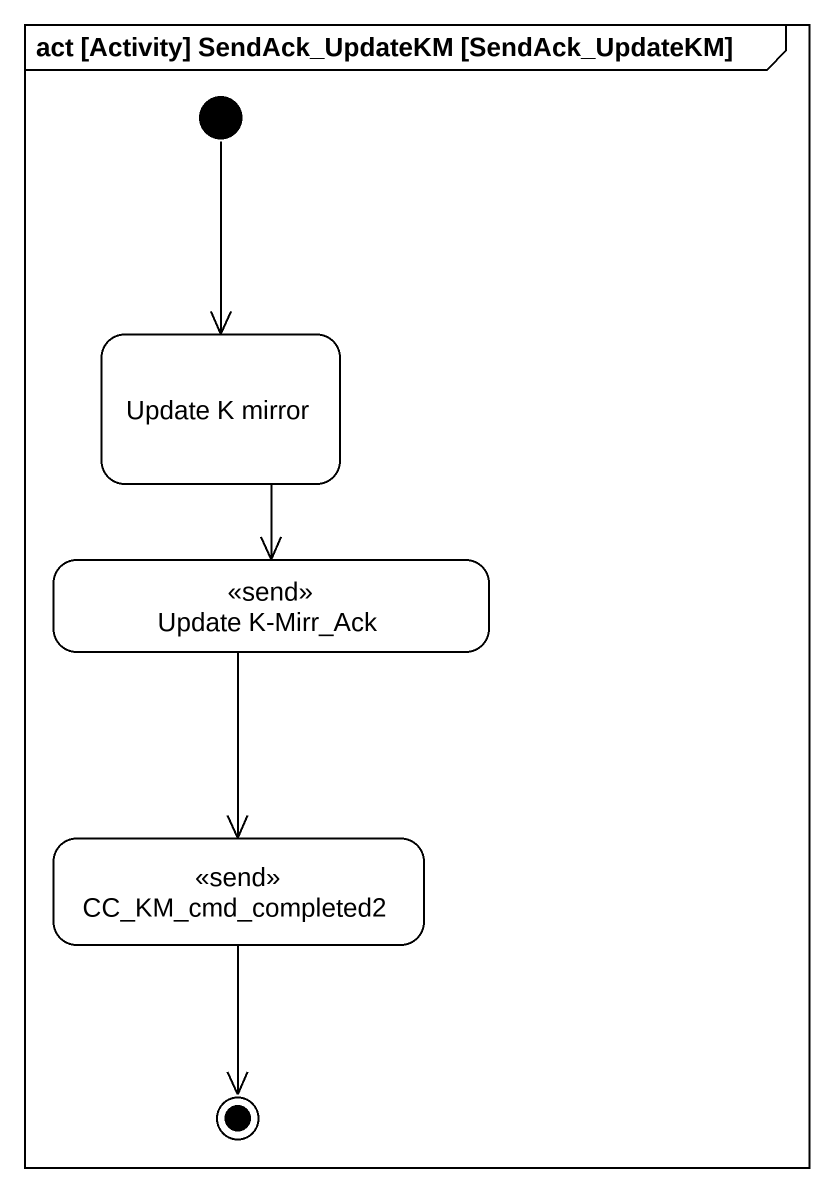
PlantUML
@startuml
mainframe act [Activity] SendAck_UpdateKM [SendAck_UpdateKM]
hide empty description
state "Update K mirror" as Update_K_mirror
state "Update K-Mirr_Ack" as Update_K_Mirr_Ack <<send>>
state CC_KM_cmd_completed2 <<send>>
[*] --> Update_K_mirror
Update_K_mirror --> Update_K_Mirr_Ack
Update_K_Mirr_Ack --> CC_KM_cmd_completed2
CC_KM_cmd_completed2 --> [*]
@enduml
